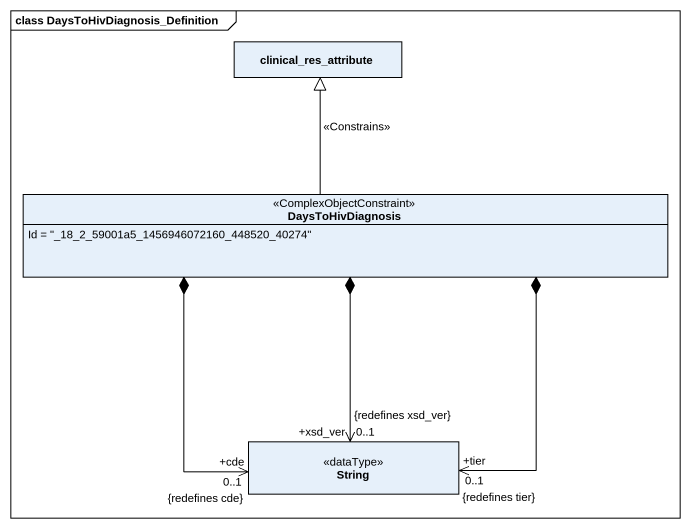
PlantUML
@startuml
mainframe class DaysToHivDiagnosis_Definition
hide circle
hide empty members
class clinical_res_attribute
class DaysToHivDiagnosis <<ComplexObjectConstraint>> {
  Id = "_18_2_59001a5_1456946072160_448520_40274"
}
class String <<dataType>>
DaysToHivDiagnosis -up-|> clinical_res_attribute : <<Constrains>>
DaysToHivDiagnosis *--> "+cde\n0..1\n{redefines cde}" String
DaysToHivDiagnosis *--> "+xsd_ver\n0..1\n{redefines xsd_ver}" String
DaysToHivDiagnosis *--> "+tier\n0..1\n{redefines tier}" String
@enduml
